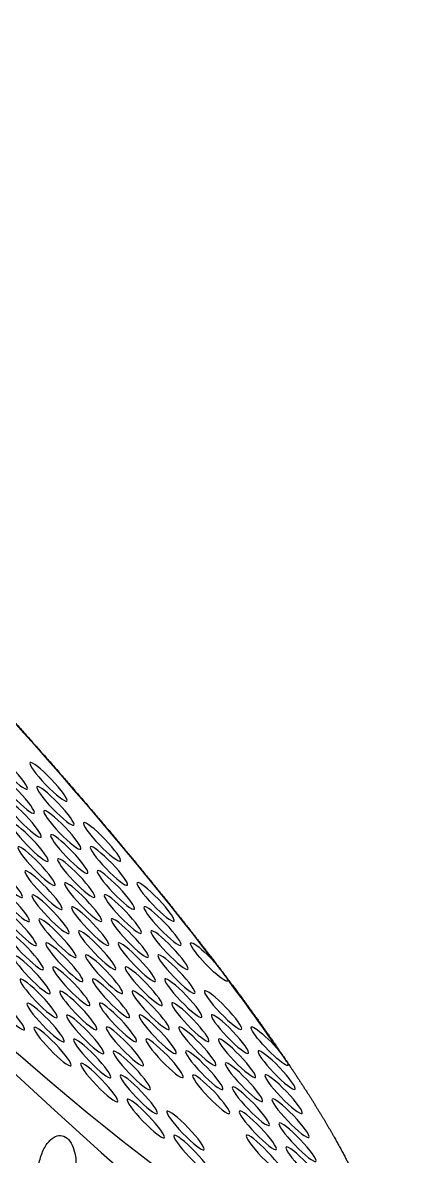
# Model space of a CAD drawing. Extents: x 528 to 612, y 788 to 934.
# Drawn here: x 561.679 to 562.344, y 838.273 to 840.211 of the extents above; entities that cross this region are included whole.
import ezdxf

# ---------------------------------------------------------------- set-up
doc = ezdxf.new("R2010")
doc.units = 0
doc.header["$MEASUREMENT"] = 0
doc.layers.add('1', color=4, linetype='Continuous')

# ---------------------------------------------------------------- blocks, each defined once
blk = doc.blocks.new('2010 FLAIR')
at = {"layer": '1', "color": 3}
blk.add_arc((41.8158, 41.5676), 13.9402, 181.83685, 248.53275, dxfattribs=at)
at = {"layer": '1', "color": 2}
blk.add_arc((41.1208, 41.1208), 11.3218, 180, 250.41397, dxfattribs=at)
at = {"layer": '1', "extrusion": (1.92441e-17, -2.00009e-17, -1)}
for centre, major_axis, start_param, end_param in [((33.0488, 33.503), (-0.9895, 1.0284), 2.994561, 6.430217), ((32.3464, 32.8272), (-1.3, 1.3511), 3.141593, 6.283185)]:
    blk.add_ellipse(centre, major_axis=major_axis, ratio=0.145722, start_param=start_param, end_param=end_param, dxfattribs=at)
at = {"layer": '1', "extrusion": (3.84882e-17, -4.00018e-17, -1)}
blk.add_ellipse((32.7131, 33.18), major_axis=(-1.3, 1.3511), ratio=0.145722, start_param=3.141593, end_param=6.283185, dxfattribs=at)
at = {"layer": '1', "color": 3, "extrusion": (1.92441e-17, -2.00009e-17, -1)}
for start_param, end_param in [(1.410939, 2.237983), (2.276318, 2.419801)]:
    blk.add_ellipse((33.0593, 33.5131), major_axis=(-0.9649, 1.0029), ratio=0.145722, start_param=start_param, end_param=end_param, dxfattribs=at)
at = {"layer": '1', "color": 3, "extrusion": (3.84882e-17, -4.00018e-17, -1)}
for centre, start_param, end_param in [((33.4221, 33.3288), 3.141593, 9.424778), ((33.4899, 33.3084), 3.141593, 9.424778), ((33.434, 33.2877), 3.141593, 9.424778), ((33.5018, 33.2672), 3.141593, 9.424778), ((33.4458, 33.2466), 3.141593, 9.424778), ((33.5136, 33.2261), 3.141593, 9.424778), ((33.4577, 33.2054), 3.141593, 9.424778), ((33.5814, 33.2057), 3.141593, 9.424778), ((33.5255, 33.185), 3.141593, 9.424778), ((33.4696, 33.1643), 3.141593, 9.424778), ((33.5933, 33.1646), 3.141593, 9.424778), ((33.4137, 33.1436), 3.141593, 9.424778), ((33.5374, 33.1439), 3.141593, 9.424778), ((33.4815, 33.1232), 3.141593, 9.424778), ((33.6052, 33.1235), 3.141593, 9.424778), ((33.4256, 33.1025), 3.141593, 9.424778), ((33.5493, 33.1028), 3.141593, 9.424778), ((33.673, 33.1031), 3.141593, 9.424778), ((33.4934, 33.0821), 3.141593, 9.424778), ((33.6171, 33.0824), 3.141593, 9.424778), ((33.4375, 33.0614), 3.141593, 9.424778), ((33.5612, 33.0617), 3.141593, 9.424778), ((33.6849, 33.0619), 3.141593, 9.424778), ((33.5053, 33.041), 3.141593, 9.424778), ((33.629, 33.0413), 3.141593, 9.424778), ((33.4494, 33.0203), 3.141593, 9.424778), ((33.5731, 33.0206), 3.141593, 9.424778), ((33.6968, 33.0208), 3.141593, 9.424778), ((33.5171, 32.9999), 3.141593, 9.424778), ((33.6409, 33.0001), 3.141593, 9.424778), ((33.7646, 33.0004), 2.883569, 7.913917), ((33.4612, 32.9792), 3.141593, 9.424778), ((33.5849, 32.9794), 3.141593, 9.424778), ((33.7087, 32.9797), 3.141593, 9.424778), ((33.529, 32.9588), 3.141593, 9.424778), ((33.6527, 32.959), 3.141593, 9.424778), ((33.4731, 32.9381), 3.141593, 9.424778), ((33.5968, 32.9383), 3.141593, 9.424778), ((33.7205, 32.9386), 3.141593, 9.424778), ((33.4172, 32.9174), 3.141593, 9.424778), ((33.5409, 32.9176), 3.141593, 9.424778), ((33.6646, 32.9179), 3.141593, 9.424778), ((33.7883, 32.9182), 3.141593, 9.424778), ((33.485, 32.8969), 3.141593, 9.424778), ((33.6087, 32.8972), 3.141593, 9.424778), ((33.7324, 32.8975), 3.141593, 9.424778), ((33.5528, 32.8765), 3.141593, 9.424778), ((33.8002, 32.8771), 3.141593, 9.424778), ((33.6765, 32.8768), 3.141593, 9.424778), ((33.4969, 32.8558), 3.141593, 9.424778), ((33.6206, 32.8561), 3.141593, 9.424778), ((33.7443, 32.8564), 3.141593, 9.424778), ((33.868, 32.8566), 3.065388, 8.095736), ((33.5647, 32.8354), 3.141593, 9.424778), ((33.6884, 32.8357), 3.141593, 9.424778), ((33.8121, 32.8359), 3.141593, 9.424778), ((33.6325, 32.815), 3.141593, 9.424778), ((33.7562, 32.8153), 3.141593, 9.424778), ((33.8799, 32.8155), 3.141593, 9.424778), ((33.5766, 32.7943), 3.141593, 9.424778), ((33.824, 32.7948), 3.141593, 9.424778), ((33.6444, 32.7739), 3.141593, 9.424778), ((33.7681, 32.7741), 3.141593, 9.424778), ((33.8918, 32.7744), 3.141593, 9.424778), ((33.8359, 32.7537), 3.141593, 9.424778), ((33.6562, 32.7328), 3.141593, 9.424778), ((33.9037, 32.7333), 3.141593, 9.424778), ((33.724, 32.7123), 3.141593, 9.424778), ((33.8477, 32.7126), 3.141593, 9.424778), ((33.9155, 32.6922), 3.141593, 9.424778), ((33.7359, 32.6712), 3.141593, 9.424778), ((33.8596, 32.6715), 3.141593, 9.424778), ((33.9274, 32.6511), 3.141593, 9.424778)]:
    blk.add_ellipse(centre, major_axis=(-0.0315, 0.0328), ratio=0.145722, start_param=start_param, end_param=end_param, dxfattribs=at)
at = {"layer": '1'}
blk.add_open_spline([(33.0375, 33.8247), (33.0897, 33.7728), (33.1418, 33.7201), (33.1937, 33.6668), (33.2451, 33.6131), (33.2961, 33.559), (33.3464, 33.5049), (33.3959, 33.4508), (33.4444, 33.3968), (33.4919, 33.3432), (33.5381, 33.29), (33.583, 33.2374), (33.6264, 33.1856), (33.6683, 33.1347), (33.7085, 33.0848), (33.7468, 33.0361), (33.7832, 32.9887), (33.8177, 32.9427), (33.85, 32.8982), (33.8801, 32.8554), (33.908, 32.8144), (33.9335, 32.7752), (33.9567, 32.738), (33.9774, 32.7027), (33.9956, 32.6695), (34.0113, 32.6382), (34.0244, 32.609), (34.035, 32.5816), (34.0428, 32.5558), (34.0479, 32.5311), (34.0496, 32.5068)], degree=1, dxfattribs=at)
at = {"layer": '1', "color": 3}
for points, knots in [([(33.7963, 32.9699), (33.7962, 32.9702), (33.7961, 32.9706), (33.7952, 32.9725), (33.7939, 32.9744), (33.7907, 32.9788), (33.789, 32.9811), (33.785, 32.9863), (33.7828, 32.9892), (33.7776, 32.9958), (33.7746, 32.9995), (33.7712, 33.003)], [-0.10333223, -0.10333223, -0.10333223, -0.10333223, -0.09981809, -0.09981809, -0.08531374, -0.08531374, -0.07331614, -0.07331614, -0.06095866, -0.06095866, -0.0463084, -0.0463084, -0.0463084, -0.0463084]), ([(33.8998, 32.8243), (33.8999, 32.8246), (33.8999, 32.8249), (33.8996, 32.8264), (33.8988, 32.8278), (33.8966, 32.8313), (33.8953, 32.8331), (33.8923, 32.8376), (33.8905, 32.8401), (33.8861, 32.8462), (33.8833, 32.8497), (33.8802, 32.8533)], [-0.10333581, -0.10333581, -0.10333581, -0.10333581, -0.09774084, -0.09774084, -0.08402044, -0.08402044, -0.07264257, -0.07264257, -0.06085918, -0.06085918, -0.04630941, -0.04630941, -0.04630941, -0.04630941]), ([(33.477, 32.6683), (33.4749, 32.6617), (33.4732, 32.654), (33.4716, 32.638), (33.4717, 32.6297), (33.4737, 32.6156), (33.4753, 32.6089), (33.4792, 32.6001), (33.4807, 32.5973), (33.484, 32.5926), (33.4859, 32.5905), (33.4898, 32.5873), (33.4919, 32.5861), (33.4962, 32.5845), (33.4984, 32.5842), (33.5049, 32.5844), (33.5091, 32.5862), (33.517, 32.5921), (33.5211, 32.597), (33.5279, 32.6087), (33.5307, 32.6155), (33.5346, 32.6293), (33.5362, 32.6375), (33.5373, 32.6544), (33.537, 32.6631), (33.5345, 32.6766), (33.5329, 32.6823), (33.5282, 32.6923), (33.5251, 32.6965), (33.5184, 32.7021), (33.5145, 32.7036), (33.5067, 32.7039), (33.5029, 32.7027), (33.4947, 32.6981), (33.4901, 32.6935), (33.4824, 32.682), (33.4793, 32.6751), (33.477, 32.6683)], [0, 0, 0, 0, 0.023389, 0.023389, 0.0467779, 0.0467779, 0.0659746, 0.0659746, 0.0755729, 0.0755729, 0.0851712, 0.0851712, 0.0947696, 0.0947696, 0.1043679, 0.1043679, 0.1235645, 0.1235645, 0.1469535, 0.1469535, 0.1703425, 0.1703425, 0.1947513, 0.1947513, 0.2191601, 0.2191601, 0.2357472, 0.2357472, 0.2523342, 0.2523342, 0.2689213, 0.2689213, 0.2855084, 0.2855084, 0.3099172, 0.3099172, 0.334326, 0.334326, 0.334326, 0.334326])]:
    blk.add_open_spline(points, degree=3, knots=knots, dxfattribs=at)

msp = doc.modelspace()

# ---------------------------------------------------------------- block references
at = {"layer": '1'}
msp.add_blockref('2010 FLAIR', (528.2336, 805.6045), dxfattribs=at)

doc.saveas('drawing.dxf')
